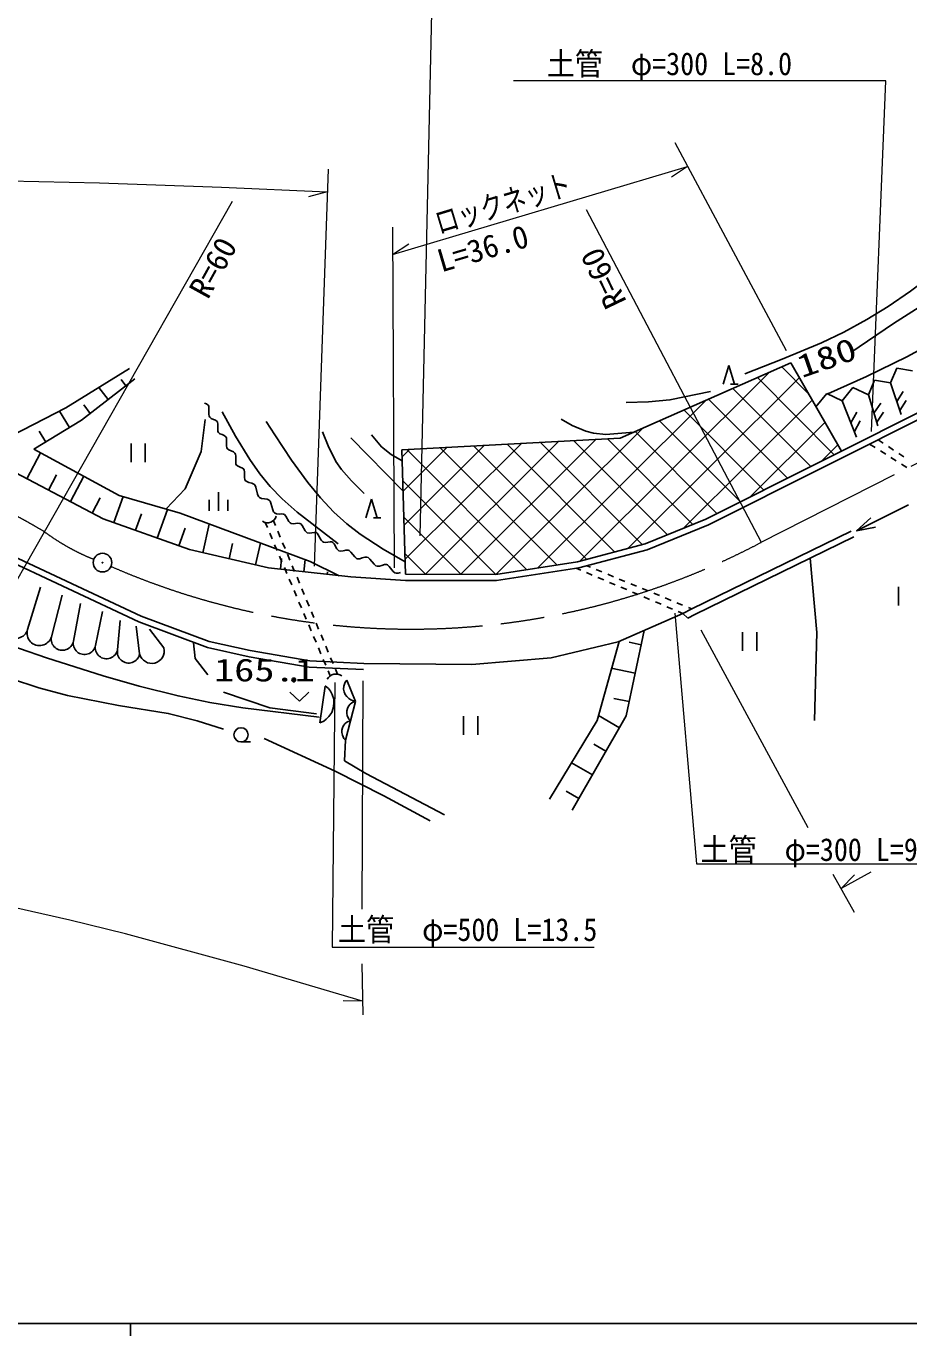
# Model space of a CAD drawing. Units: millimetres, scale not verified. Extents: x 40000 to 680000, y 20000 to 380000.
# Drawn here: x 159640 to 230458, y 204000 to 309102 of the extents above; entities that cross this region are included whole.
import ezdxf
from ezdxf.enums import TextEntityAlignment as Align

# ---------------------------------------------------------------- set-up
doc = ezdxf.new("R2010")
doc.units = ezdxf.units.MM
doc.header["$LTSCALE"] = 1000
doc.linetypes.add('CHAIN', pattern=[18.5, 12, -1.5, 3.5, -1.5])
for name, color, linetype, lineweight in [('M-BGD', 7, 'Continuous', 25), ('M-BMK', 2, 'CHAIN', 13), ('M-BMK-SRVR', 3, 'Continuous', 25), ('M-STR-HTXT', 7, 'Continuous', 13), ('M-TTL-BAND', 7, 'Continuous', 25)]:
    doc.layers.add(name, color=color, linetype=linetype, lineweight=lineweight)
doc.styles.add('ＭＳ ゴシック', font='')
doc.styles.get('ＭＳ ゴシック').set_extended_font_data('MS Gothic')

msp = doc.modelspace()

# ---------------------------------------------------------------- linework, layer by layer
at = {"layer": 'M-BGD'}
for p, q in [((214177, 269537), (264983, 295044)), ((214384, 269081), (265207, 294597)), ((207298, 276029), (220989, 282083)), ((215560, 280376), (216010, 281876)), ((216010, 281876), (216460, 280376)), ((222396, 279628), (220268, 281764)), ((220989, 282083), (225051, 274996)), ((162815, 278484), (167941, 281643)), ((168358, 280809), (164067, 277471)), ((167643, 280252), (167262, 280742)), ((204070, 266175), (219275, 281325)), ((207925, 267193), (221672, 280891)), ((224476, 274708), (218308, 280898)), ((227215, 279506), (227716, 280699)), ((227716, 280699), (228990, 280472)), ((228990, 280472), (229491, 281666)), ((229491, 281666), (230765, 281439)), ((166213, 279140), (165456, 280112)), ((216160, 280376), (216760, 280376)), ((222594, 273763), (216348, 280031)), ((223009, 278558), (223871, 279636)), ((223871, 279636), (225112, 279032)), ((225112, 279032), (225974, 280110)), ((225974, 280110), (227215, 279506)), ((228990, 280472), (229839, 277933)), ((229489, 278980), (230010, 279786)), ((164782, 278027), (164255, 278704)), ((174114, 278788), (173936, 278860)), ((174239, 278686), (174114, 278788)), ((174283, 278608), (174239, 278686)), ((174304, 278448), (174283, 278608)), ((200689, 265630), (214180, 279073)), ((212377, 268805), (222702, 279094)), ((220712, 272818), (214388, 279165)), ((225112, 279032), (226268, 276133)), ((227215, 279506), (227977, 277018)), ((227661, 278051), (228202, 278844)), ((229727, 278268), (230248, 279075)), ((158522, 276258), (162815, 278484)), ((164067, 277471), (160252, 275146)), ((163113, 276889), (162303, 278219)), ((173670, 274969), (174006, 277533)), ((174300, 277964), (174304, 278448)), ((174321, 277804), (174300, 277964)), ((174365, 277725), (174321, 277804)), ((174490, 277624), (174365, 277725)), ((174668, 277551), (174490, 277624)), ((174834, 277484), (174668, 277551)), ((174952, 277389), (174834, 277484)), ((218830, 271873), (212428, 278298)), ((225810, 277281), (226285, 278116)), ((227880, 277334), (228422, 278127)), ((161205, 275727), (160671, 276604)), ((174993, 277316), (174952, 277389)), ((175012, 277166), (174993, 277316)), ((175008, 276715), (175012, 277166)), ((175028, 276565), (175008, 276715)), ((175069, 276492), (175028, 276565)), ((175186, 276397), (175069, 276492)), ((197335, 265111), (209086, 276820)), ((215066, 269984), (208509, 276565)), ((216948, 270928), (210468, 277431)), ((217740, 271326), (223732, 277297)), ((226088, 276584), (226562, 277420)), ((153560, 275994), (165816, 269576)), ((168057, 275621), (168057, 274121)), ((169197, 274121), (169197, 275621)), ((175352, 276330), (175186, 276397)), ((175530, 276257), (175352, 276330)), ((175656, 276156), (175530, 276257)), ((175700, 276077), (175656, 276156)), ((175720, 275917), (175700, 276077)), ((175716, 275433), (175720, 275917)), ((175737, 275273), (175716, 275433)), ((185689, 276072), (189880, 271781)), ((189788, 275098), (207298, 276029)), ((189956, 269052), (196376, 275448)), ((190033, 266305), (199369, 275608)), ((191678, 265121), (202362, 275767)), ((194506, 265116), (205356, 275926)), ((204604, 266316), (195548, 275404)), ((206839, 266906), (198229, 275547)), ((209075, 267496), (200910, 275690)), ((211107, 268289), (203592, 275832)), ((213117, 269106), (206273, 275975)), ((223451, 274193), (224762, 275500)), ((227303, 275567), (227758, 275281)), ((228402, 275639), (227989, 275912)), ((159688, 272785), (160776, 274863)), ((160252, 275146), (167107, 271450)), ((172388, 271978), (173670, 274969)), ((175781, 275195), (175737, 275273)), ((175907, 275093), (175781, 275195)), ((176085, 275021), (175907, 275093)), ((176263, 274949), (176085, 275021)), ((176388, 274847), (176263, 274949)), ((176432, 274768), (176388, 274847)), ((176453, 274608), (176432, 274768)), ((176449, 274125), (176453, 274608)), ((190066, 265124), (189788, 275098)), ((189803, 274546), (190389, 275130)), ((189880, 271799), (193382, 275289)), ((199781, 265489), (190185, 275119)), ((202227, 265868), (192867, 275262)), ((228181, 275014), (228604, 274748)), ((229236, 275087), (228819, 275363)), ((229028, 274482), (229451, 274216)), ((230070, 274536), (229653, 274811)), ((176470, 273964), (176449, 274125)), ((176514, 273886), (176470, 273964)), ((176639, 273784), (176514, 273886)), ((176817, 273712), (176639, 273784)), ((176983, 273644), (176817, 273712)), ((177101, 273550), (176983, 273644)), ((177142, 273476), (177101, 273550)), ((177161, 273327), (177142, 273476)), ((177157, 272875), (177161, 273327)), ((229874, 273949), (230297, 273683)), ((161439, 271868), (162085, 273102)), ((163190, 270951), (164256, 272987)), ((177177, 272726), (177157, 272875)), ((177218, 272653), (177177, 272726)), ((177335, 272558), (177218, 272653)), ((177501, 272490), (177335, 272558)), ((177741, 272441), (177512, 272470)), ((177917, 272361), (177741, 272441)), ((177992, 272283), (177917, 272361)), ((178065, 272103), (177992, 272283)), ((197335, 265111), (189857, 272615)), ((164941, 270034), (165574, 271243)), ((166682, 269265), (167431, 271355)), ((167107, 271450), (171994, 270020)), ((170862, 270361), (172388, 271978)), ((175081, 271700), (175081, 270200)), ((178207, 271540), (178065, 272103)), ((178280, 271361), (178207, 271540)), ((178355, 271283), (178280, 271361)), ((178532, 271203), (178355, 271283)), ((178760, 271173), (178532, 271203)), ((178976, 271145), (178760, 271173)), ((170146, 268024), (170969, 270320)), ((174331, 271100), (174331, 270200)), ((175831, 271100), (175831, 270200)), ((179143, 271070), (178976, 271145)), ((179214, 270996), (179143, 271070)), ((179282, 270827), (179214, 270996)), ((179417, 270295), (179282, 270827)), ((179485, 270125), (179417, 270295)), ((179556, 270052), (179485, 270125)), ((186894, 269653), (187344, 271153)), ((187344, 271153), (187794, 269653)), ((230429, 270696), (226256, 268610)), ((165816, 269576), (172745, 267092)), ((168414, 268644), (168886, 269960)), ((171994, 270020), (182424, 266143)), ((173803, 266848), (174334, 269150)), ((178822, 269265), (178989, 268871)), ((179638, 269026), (179475, 269417)), ((179723, 269977), (179556, 270052)), ((179939, 269948), (179723, 269977)), ((180134, 269972), (179944, 269943)), ((180294, 269950), (180134, 269972)), ((180372, 269905), (180294, 269950)), ((180472, 269778), (180372, 269905)), ((180717, 269361), (180472, 269778)), ((180817, 269234), (180717, 269361)), ((180895, 269189), (180817, 269234)), ((181055, 269167), (180895, 269189)), ((181245, 269196), (181055, 269167)), ((181435, 269226), (181245, 269196)), ((181595, 269203), (181435, 269226)), ((181673, 269158), (181595, 269203)), ((181773, 269031), (181673, 269158)), ((187494, 269653), (188094, 269653)), ((194506, 265116), (189938, 269700)), ((209304, 267557), (214177, 269537)), ((209463, 267081), (214384, 269081)), ((226256, 268610), (227410, 269656)), ((171879, 267403), (172383, 268811)), ((179185, 268411), (179380, 267950)), ((180023, 268104), (179831, 268565)), ((182018, 268614), (181773, 269031)), ((182118, 268487), (182018, 268614)), ((182196, 268443), (182118, 268487)), ((182356, 268420), (182196, 268443)), ((182546, 268449), (182356, 268420)), ((182736, 268479), (182546, 268449)), ((182896, 268456), (182736, 268479)), ((182974, 268411), (182896, 268456)), ((183074, 268285), (182974, 268411)), ((183319, 267867), (183074, 268285)), ((225822, 268579), (213061, 262334)), ((226042, 268130), (213281, 261885)), ((227786, 268905), (226256, 268610)), ((168680, 261288), (156477, 267018)), ((168874, 261750), (156686, 267473)), ((172745, 267092), (179093, 265627)), ((175919, 266360), (176199, 267576)), ((178035, 265872), (178439, 267624)), ((179575, 267490), (179770, 267030)), ((180409, 267181), (180216, 267642)), ((183419, 267741), (183319, 267867)), ((183497, 267696), (183419, 267741)), ((183657, 267673), (183497, 267696)), ((183847, 267703), (183657, 267673)), ((184024, 267730), (183847, 267703)), ((184173, 267709), (184024, 267730)), ((184246, 267667), (184173, 267709)), ((184340, 267549), (184246, 267667)), ((184568, 267159), (184340, 267549)), ((184662, 267041), (184568, 267159)), ((184734, 266999), (184662, 267041)), ((184884, 266978), (184734, 266999)), ((185061, 267006), (184884, 266978)), ((185289, 267050), (185094, 266986)), ((185461, 267054), (185289, 267050)), ((185551, 267020), (185461, 267054)), ((185678, 266904), (185551, 267020)), ((203867, 266122), (209304, 267557)), ((203970, 265632), (209463, 267081)), ((179965, 266569), (180161, 266109)), ((180034, 265524), (180130, 266393)), ((180794, 266258), (180601, 266720)), ((181916, 265316), (182024, 266292)), ((182424, 266143), (184739, 265004)), ((186008, 266507), (185678, 266904)), ((186135, 266391), (186008, 266507)), ((186225, 266357), (186135, 266391)), ((186398, 266361), (186225, 266357)), ((186592, 266425), (186398, 266361)), ((186799, 266492), (186592, 266425)), ((186982, 266496), (186799, 266492)), ((187078, 266461), (186982, 266496)), ((187213, 266337), (187078, 266461)), ((187563, 265915), (187213, 266337)), ((187699, 265792), (187563, 265915)), ((191678, 265121), (190019, 266785)), ((197335, 265111), (203867, 266122)), ((222550, 266421), (223078, 260449)), ((179093, 265627), (185679, 264900)), ((180356, 265649), (180551, 265188)), ((181180, 265335), (180987, 265797)), ((181565, 264413), (181372, 264874)), ((183798, 265108), (183821, 265312)), ((185679, 264900), (190065, 264624)), ((187794, 265756), (187699, 265792)), ((187977, 265760), (187794, 265756)), ((188184, 265828), (187977, 265760)), ((188379, 265891), (188184, 265828)), ((188551, 265895), (188379, 265891)), ((188641, 265861), (188551, 265895)), ((188768, 265745), (188641, 265861)), ((189098, 265348), (188768, 265745)), ((189225, 265232), (189098, 265348)), ((189315, 265199), (189225, 265232)), ((189487, 265202), (189315, 265199)), ((189682, 265266), (189487, 265202)), ((190066, 265124), (197335, 265111)), ((197373, 264610), (203970, 265632)), ((204139, 265446), (203773, 265601)), ((205059, 265055), (204599, 265250)), ((204622, 265804), (204911, 265685)), ((205373, 265495), (205835, 265305)), ((205980, 264664), (205519, 264859)), ((206298, 265114), (206760, 264924)), ((159757, 260676), (160782, 264085)), ((180746, 264728), (180941, 264268)), ((181950, 263490), (181758, 263951)), ((190065, 264624), (197373, 264610)), ((206900, 264273), (206440, 264468)), ((207223, 264734), (207685, 264544)), ((207821, 263882), (207360, 264078)), ((208148, 264354), (208610, 264164)), ((209073, 263974), (209535, 263784)), ((229638, 264115), (229638, 262615)), ((161660, 260092), (162522, 263444)), ((163430, 259749), (163987, 262773)), ((181137, 263807), (181332, 263347)), ((181527, 262887), (181722, 262427)), ((182336, 262567), (182143, 263029)), ((208741, 263491), (208281, 263687)), ((209661, 263100), (209201, 263296)), ((209997, 263593), (210460, 263403)), ((210582, 262709), (210122, 262905)), ((210922, 263213), (211385, 263023)), ((211847, 262833), (212310, 262643)), ((165200, 259406), (165757, 262132)), ((174319, 259726), (168874, 261750)), ((181917, 261966), (182113, 261506)), ((182721, 261645), (182529, 262106)), ((212329, 261968), (207132, 259684)), ((211502, 262318), (211042, 262514)), ((212329, 261968), (211962, 262123)), ((212329, 261968), (213061, 262334)), ((212719, 261601), (212329, 261968)), ((213281, 261885), (212719, 261601)), ((212772, 262453), (213061, 262334)), ((166971, 259062), (167191, 261400)), ((168741, 258719), (168473, 260942)), ((174177, 259246), (168680, 261288)), ((170694, 259207), (169541, 260698)), ((182308, 261046), (182503, 260585)), ((183107, 260722), (182914, 261183)), ((173186, 258366), (173064, 259617)), ((177615, 258994), (174319, 259726)), ((182698, 260125), (182894, 259665)), ((183492, 259799), (183299, 260260)), ((207132, 259684), (201761, 258402)), ((207231, 259727), (205452, 253372)), ((207788, 253754), (209213, 260599)), ((208976, 259458), (208016, 259658)), ((217120, 260464), (217120, 258964)), ((218260, 258964), (218260, 260464)), ((223078, 260449), (222888, 253392)), ((177519, 258503), (174177, 259246)), ((182407, 258170), (177615, 258994)), ((183089, 259204), (183284, 258744)), ((183878, 258876), (183685, 259338)), ((174223, 257053), (173186, 258366)), ((182353, 257672), (177519, 258503)), ((186706, 257469), (182353, 257672)), ((186729, 257968), (182407, 258170)), ((183479, 258284), (183674, 257823)), ((184263, 257954), (184070, 258415)), ((195409, 257865), (186729, 257968)), ((201761, 258402), (195409, 257865)), ((208501, 257176), (206572, 257578)), ((183870, 257363), (184037, 256969)), ((184619, 257101), (184456, 257492)), ((185232, 256451), (185173, 256310)), ((185358, 256619), (185232, 256451)), ((185358, 256619), (186060, 254910)), ((179198, 254398), (175475, 255650)), ((180807, 255652), (181557, 254932)), ((181557, 254932), (182307, 255652)), ((183191, 253201), (183618, 256131)), ((183895, 255948), (183624, 256170)), ((184047, 255744), (183895, 255948)), ((184190, 255481), (184047, 255744)), ((184316, 255098), (184190, 255481)), ((185128, 256136), (185110, 255895)), ((185110, 255895), (185159, 255681)), ((185173, 256310), (185128, 256136)), ((185159, 255681), (185241, 255481)), ((185241, 255481), (185356, 255295)), ((182921, 253910), (179198, 254398)), ((184161, 254030), (184272, 254377)), ((184272, 254377), (184324, 254733)), ((184324, 254733), (184316, 255098)), ((186060, 254910), (185266, 251797)), ((185356, 255295), (185538, 255137)), ((185499, 254524), (185421, 254346)), ((185639, 254687), (185499, 254524)), ((185538, 255137), (185693, 255044)), ((185764, 254787), (185639, 254687)), ((185693, 255044), (185834, 254986)), ((185881, 254856), (185764, 254787)), ((185834, 254986), (186042, 254954)), ((186060, 254910), (185881, 254856)), ((208026, 254894), (206793, 255151)), ((183191, 253201), (183514, 253336)), ((183514, 253336), (183718, 253488)), ((183718, 253488), (183930, 253699)), ((183930, 253699), (184161, 254030)), ((185373, 254160), (185357, 253966)), ((185357, 253966), (185402, 253757)), ((185486, 253306), (185369, 253237)), ((185421, 254346), (185373, 254160)), ((185402, 253757), (185464, 253609)), ((185464, 253609), (185533, 253492)), ((185664, 253360), (185486, 253306)), ((185533, 253492), (185664, 253360)), ((194740, 253719), (194740, 252219)), ((195880, 252219), (195880, 253719)), ((205452, 253372), (201637, 247078)), ((203449, 246172), (207788, 253754)), ((207246, 252806), (205558, 253772)), ((184978, 252610), (184962, 252416)), ((184962, 252416), (185007, 252206)), ((185025, 252796), (184978, 252610)), ((185104, 252974), (185025, 252796)), ((185244, 253136), (185104, 252974)), ((185369, 253237), (185244, 253136)), ((176881, 251660), (177631, 251660)), ((185007, 252206), (185069, 252058)), ((185069, 252058), (185138, 251942)), ((185138, 251942), (185269, 251809)), ((185266, 251797), (185182, 250133)), ((206161, 250910), (205180, 251472)), ((185182, 250133), (186891, 249126)), ((186891, 249126), (193208, 245799)), ((205076, 249015), (203394, 249977)), ((203991, 247119), (202954, 247713))]:
    msp.add_line(p, q, dxfattribs=at)
for points in [[(225800, 282925), (229241, 285247), (232772, 287500), (235044, 288831), (237512, 290157), (238964, 290942), (240514, 291900), (241310, 292491), (242178, 293276), (242714, 293878), (243380, 294839), (243944, 295889), (244514, 297189), (245023, 298498)], [(217306, 281212), (220305, 282368), (223441, 283690), (225241, 284551), (227090, 285553), (228789, 286599), (230604, 287843), (232687, 289413), (234866, 291193), (239957, 295667)], [(223953, 279597), (227060, 280993), (230298, 282566), (232232, 283621), (234284, 284862), (237650, 287029), (241068, 289106), (243459, 290376)], [(207769, 278902), (209572, 278946), (211293, 279103), (214549, 279796)], [(175377, 278158), (176440, 276205), (177581, 274319), (178383, 273183), (179223, 272166), (180187, 271169), (181373, 270101), (184676, 267548)], [(202553, 277561), (203443, 277066), (204538, 276592), (205169, 276433), (206150, 276344), (208398, 276516)], [(190038, 266118), (188294, 267132), (186448, 268328), (185358, 269164), (184334, 270091), (183246, 271241), (182231, 272472), (180927, 274265), (179581, 276305), (178894, 277384)], [(183424, 276549), (183865, 275421), (184490, 274177), (184950, 273515), (185738, 272612), (186762, 271602)], [(189812, 274230), (188936, 274742), (188146, 275345), (187358, 276311)], [(147649, 263048), (156911, 259919), (161261, 258418), (165829, 256954), (168718, 256129), (171824, 255357), (174369, 254830), (177025, 254390), (183153, 253644)], [(175465, 252691), (173359, 253342), (171038, 253946), (167054, 254590), (162965, 255375), (160659, 256016), (158376, 256759), (149166, 260070), (147627, 260495), (145956, 260837), (144378, 261035), (142585, 261147), (138337, 261142)], [(192043, 245333), (188345, 247327), (184426, 249322), (178724, 251946)]]:
    msp.add_lwpolyline(points, dxfattribs=at)
for centre, radius in [((181110, 256633), 150), ((181110, 256633), 90), ((181110, 256633), 30), ((176881, 252230), 570)]:
    msp.add_circle(centre, radius, dxfattribs=at)
for centre, radius, start, end in [((179005, 269954), 713, 234.66843, 346.87609), ((158806, 260968), 995, 162.95413, 342.95413), ((160709, 260384), 995, 162.95413, 342.95413), ((162545, 259921), 902, 169.02289, 349.0229), ((164315, 259577), 902, 169.02289, 349.0229), ((166086, 259234), 902, 169.02289, 349.0229), ((167856, 258891), 902, 169.02289, 349.0229), ((169716, 258970), 1007, 194.41711, 13.65537), ((184503, 256260), 849, 57.1787, 148.27002)]:
    msp.add_arc(centre, radius, start, end, dxfattribs=at)
at = {"layer": 'M-BMK'}
msp.add_line((218619, 267680), (258548, 287991), dxfattribs=at)
for centre, radius, start, end in [((131831, 219542), 57064, 59.12298, 94.70517), ((171731, 282902), 17876, 233.57465, 248.08798), ((190528, 320846), 60131, 246.39224, 297.85066)]:
    msp.add_arc(centre, radius, start, end, dxfattribs=at)
at = {"layer": 'M-BMK-SRVR'}
for radius in [750, 30]:
    msp.add_circle((165762, 266052), radius, dxfattribs=at)
at = {"layer": 'M-STR-HTXT'}
for p, q in [((191247, 268214), (192297, 315674)), ((228602, 304717), (198729, 304717)), ((227470, 276582), (228602, 304717)), ((211674, 299769), (220615, 283079)), ((183857, 297629), (182739, 265775)), ((189034, 290786), (212709, 297836)), ((212709, 297836), (211412, 296974)), ((183793, 295805), (182288, 295404)), ((161117, 268518), (176195, 295047)), ((204579, 294397), (218619, 267680)), ((189023, 292975), (189153, 265621)), ((189034, 290786), (190348, 291623)), ((146313, 242635), (161117, 268518)), ((211698, 261996), (213412, 241878)), ((213784, 260655), (222353, 244784)), ((186647, 256571), (186572, 238241)), ((184412, 256422), (184188, 235186)), ((213412, 241878), (232806, 241878)), ((224365, 241059), (226078, 238004)), ((227417, 241203), (225021, 239889)), ((225021, 239889), (226108, 241004)), ((184188, 235186), (205219, 235186)), ((186572, 233845), (186647, 229747)), ((186627, 230860), (185069, 230878))]:
    msp.add_line(p, q, dxfattribs=at)
for points in [[(126349, 296758), (136151, 296810), (145953, 296818), (155752, 296741), (165510, 296536), (175303, 296181), (183793, 295805)], [(186627, 230860), (177128, 233654), (167609, 236262), (163129, 237370), (158638, 238376), (154722, 239153), (150795, 239827), (147251, 240334), (143695, 240737), (140326, 241015), (137084, 241183), (133096, 241274), (129096, 241263), (119270, 240975), (117962, 240925)]]:
    msp.add_lwpolyline(points, dxfattribs=at)
at = {"layer": 'M-TTL-BAND'}
for p, q in [((40000, 205000), (579000, 205000)), ((168000, 205000), (168000, 204000))]:
    msp.add_line(p, q, dxfattribs=at)

# ---------------------------------------------------------------- texts
at = {"layer": 'M-BGD', "style": 'ＭＳ ゴシック', "width": 1.3}
msp.add_text('180', height=1833, rotation=19.1, dxfattribs=at).set_placement((222044, 280330), align=Align.BOTTOM_LEFT)
msp.add_text('165.1', height=1833, dxfattribs=at).set_placement((174709, 255968), align=Align.BOTTOM_LEFT)
at = {"layer": 'M-STR-HTXT', "style": 'ＭＳ ゴシック', "width": 0.9}
for s, p in [('土管\u3000φ=300 L=8.0', (201412, 304623)), ('土管\u3000φ=300 L=9.0', (213745, 241558)), ('土管\u3000φ=500 L=13.5', (184661, 235136))]:
    msp.add_text(s, height=1833, dxfattribs=at).set_placement(p, align=Align.BOTTOM_LEFT)
at = {"layer": 'M-STR-HTXT', "style": 'ＭＳ ゴシック', "width": 0.75}
msp.add_text('ロックネット', height=1833, rotation=16.8, dxfattribs=at).set_placement((192929, 291852), align=Align.BOTTOM_LEFT)
at = {"layer": 'M-STR-HTXT', "style": 'ＭＳ ゴシック'}
for s, rotation, p in [('L=36.0', 16.4, (193105, 288811)), ('R=60', 61, (174703, 286838)), ('R=60', 115.6, (208340, 287247))]:
    msp.add_text(s, height=1833, rotation=rotation, dxfattribs=at).set_placement(p, align=Align.BOTTOM_LEFT)

doc.saveas('drawing.dxf')
